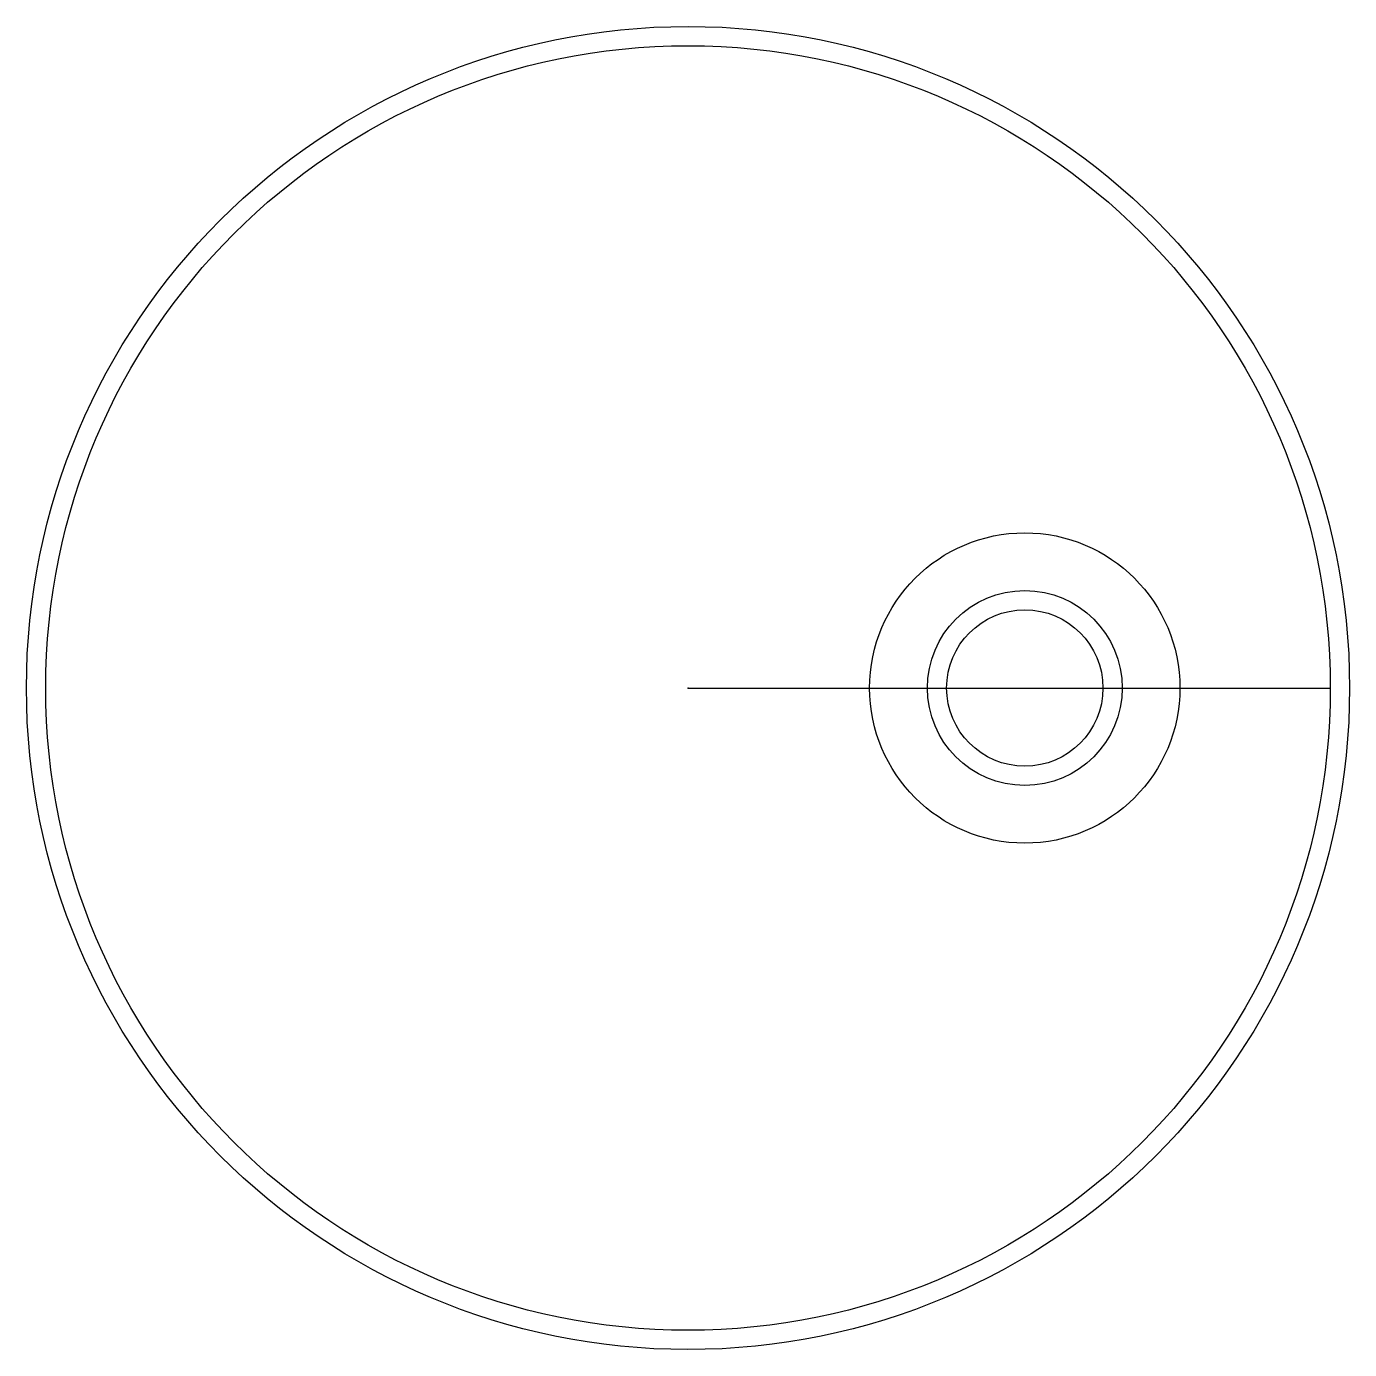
# Model space of a CAD drawing. Header units: millimetres. Extents: x -27.5 to 27.5, y -27.5 to 27.5.
import ezdxf

# ---------------------------------------------------------------- set-up
doc = ezdxf.new("R2010")
doc.units = ezdxf.units.MM
doc.layers.get('0').update_dxf_attribs({"linetype": 'CONTINUOUS'})

msp = doc.modelspace()

# ---------------------------------------------------------------- linework, layer by layer
for q in [(26.7, 0), (14, 0)]:
    msp.add_line((0, 0), q)
for centre, radius in [((0, 0), 27.5), ((0, 0), 26.7), ((14, 0), 6.45), ((14, 0), 4.05), ((14, 0), 3.25)]:
    msp.add_circle(centre, radius)
msp.add_point((0, 0))

doc.saveas('drawing.dxf')
